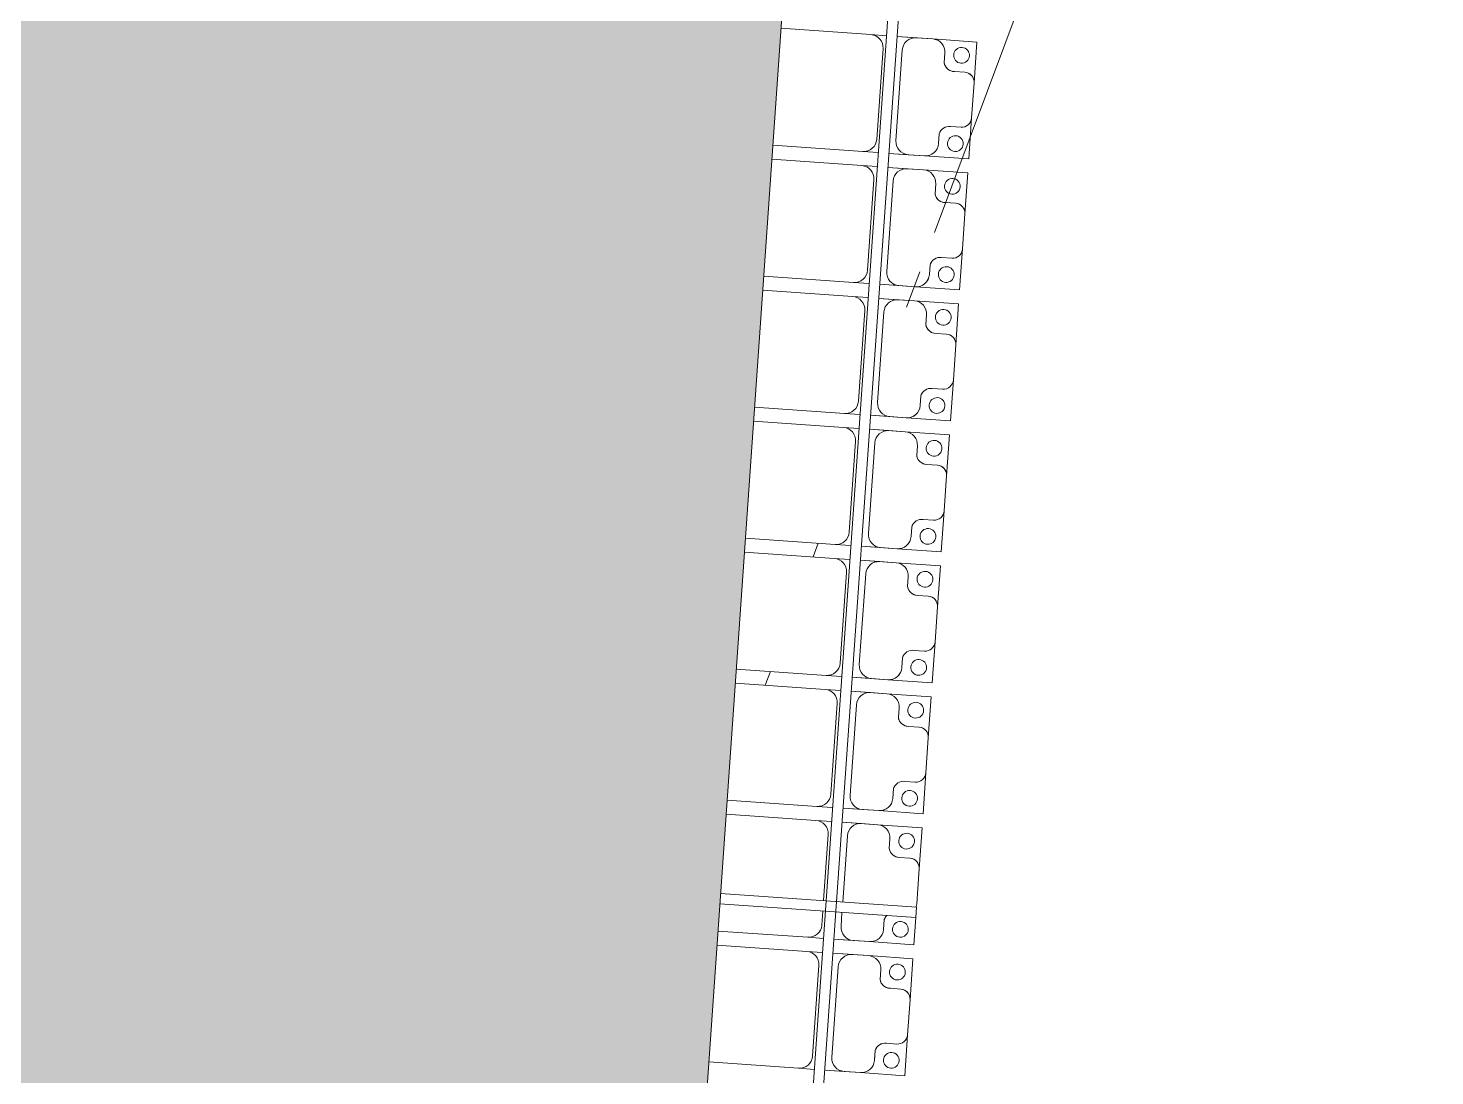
# Model space of a CAD drawing. Header units: millimetres. Extents: x -861324 to 439029, y -308065 to 694685.
# Drawn here: x 111962 to 117321, y 89825 to 93815 of the extents above; entities that cross this region are included whole.
import ezdxf

# ---------------------------------------------------------------- set-up
doc = ezdxf.new("R2010")
doc.units = ezdxf.units.MM
for name, color, linetype, lineweight in [('A-DETL-GENF', 92, 'Continuous', 9), ('A-DETL-THIN', 151, 'Continuous', 9), ('A-GENM', 13, 'Continuous', 9), ('C-TOPO-MINR', 7, 'Continuous', 9), ('S-BEAM', 12, 'Continuous', 9)]:
    doc.layers.add(name, color=color, linetype=linetype, lineweight=lineweight)

# ---------------------------------------------------------------- blocks, each defined once
blk = doc.blocks.new('Dai phaodi lai - DẢI PHAO ĐI LẠI-38152-BỐ TRÍ BÈ PIN HỒ BẢN MÒNG')
at = {"layer": 'A-GENM', "color": 7}
for p, q in [((92276.8, 748.4), (92433.1, 748.4)), ((92276.8, 579.3), (92276.8, 748.4)), ((92276.8, 748.4), (92276.8, 579.3)), ((92433.1, 748.4), (92276.8, 748.4)), ((92395.1, 710.4), (92395.1, 670.7)), ((92566.9, 748.4), (92433.1, 748.4)), ((92566.9, 748.4), (92723.2, 748.4)), ((92723.2, 748.4), (92566.9, 748.4)), ((92604.9, 670.7), (92604.9, 710.4)), ((92604.9, 670.7), (92604.9, 710.4)), ((92604.9, 710.4), (92604.9, 670.7)), ((92723.2, 748.4), (92723.2, 579.3)), ((92723.2, 579.3), (92723.2, 748.4)), ((92776.8, 748.4), (92933.1, 748.4)), ((92776.8, 579.3), (92776.8, 748.4)), ((92776.8, 748.4), (92776.8, 579.3)), ((92933.1, 748.4), (92776.8, 748.4)), ((92895.1, 710.4), (92895.1, 670.7)), ((93066.9, 748.4), (92933.1, 748.4)), ((93066.9, 748.4), (93223.2, 748.4)), ((93223.2, 748.4), (93066.9, 748.4)), ((93104.9, 670.7), (93104.9, 710.4)), ((93104.9, 670.7), (93104.9, 710.4)), ((93104.9, 710.4), (93104.9, 670.7)), ((93223.2, 748.4), (93223.2, 579.3)), ((93223.2, 579.3), (93223.2, 748.4)), ((93276.8, 748.4), (93433.1, 748.4)), ((93276.8, 579.3), (93276.8, 748.4)), ((93276.8, 748.4), (93276.8, 579.3)), ((93433.1, 748.4), (93276.8, 748.4)), ((93395.1, 710.4), (93395.1, 670.7)), ((93566.9, 748.4), (93433.1, 748.4)), ((93566.9, 748.4), (93723.2, 748.4)), ((93723.2, 748.4), (93566.9, 748.4)), ((93604.9, 670.7), (93604.9, 710.4)), ((93604.9, 670.7), (93604.9, 710.4)), ((93604.9, 710.4), (93604.9, 670.7)), ((93723.2, 748.4), (93723.2, 579.3)), ((93723.2, 579.3), (93723.2, 748.4)), ((93776.8, 748.4), (93933.1, 748.4)), ((93776.8, 579.3), (93776.8, 748.4)), ((93776.8, 748.4), (93776.8, 579.3)), ((93933.1, 748.4), (93776.8, 748.4)), ((93895.1, 710.4), (93895.1, 670.7)), ((94066.9, 748.4), (93933.1, 748.4)), ((94066.9, 748.4), (94223.2, 748.4)), ((94223.2, 748.4), (94066.9, 748.4)), ((94104.9, 670.7), (94104.9, 710.4)), ((94104.9, 670.7), (94104.9, 710.4)), ((94104.9, 710.4), (94104.9, 670.7)), ((94223.2, 748.4), (94223.2, 579.3)), ((94223.2, 579.3), (94223.2, 748.4)), ((94276.8, 748.4), (94433.1, 748.4)), ((94276.8, 579.3), (94276.8, 748.4)), ((94276.8, 748.4), (94276.8, 579.3)), ((94433.1, 748.4), (94276.8, 748.4)), ((94395.1, 710.4), (94395.1, 670.7)), ((94566.9, 748.4), (94433.1, 748.4)), ((94566.9, 748.4), (94723.2, 748.4)), ((94723.2, 748.4), (94566.9, 748.4)), ((94604.9, 670.7), (94604.9, 710.4)), ((94604.9, 670.7), (94604.9, 710.4)), ((94604.9, 710.4), (94604.9, 670.7)), ((94723.2, 748.4), (94723.2, 579.3)), ((94723.2, 579.3), (94723.2, 748.4)), ((94776.8, 748.4), (94933.1, 748.4)), ((94776.8, 579.3), (94776.8, 748.4)), ((94776.8, 748.4), (94776.8, 579.3)), ((94933.1, 748.4), (94776.8, 748.4)), ((94895.1, 710.4), (94895.1, 670.7)), ((95066.9, 748.4), (94933.1, 748.4)), ((95066.9, 748.4), (95223.2, 748.4)), ((95223.2, 748.4), (95066.9, 748.4)), ((95104.9, 670.7), (95104.9, 710.4)), ((95104.9, 670.7), (95104.9, 710.4)), ((95104.9, 710.4), (95104.9, 670.7)), ((95223.2, 748.4), (95223.2, 579.3)), ((95223.2, 579.3), (95223.2, 748.4)), ((95276.8, 748.4), (95433.1, 748.4)), ((95276.8, 579.3), (95276.8, 748.4)), ((95276.8, 748.4), (95276.8, 579.3)), ((95433.1, 748.4), (95276.8, 748.4)), ((95395.1, 710.4), (95395.1, 670.7)), ((95566.9, 748.4), (95433.1, 748.4)), ((95619.8, 748.4), (95723.2, 748.4)), ((95723.2, 748.4), (95619.8, 748.4)), ((95723.2, 748.4), (95723.2, 579.3)), ((95723.2, 579.3), (95723.2, 748.4)), ((95776.8, 748.4), (95933.1, 748.4)), ((95776.8, 579.3), (95776.8, 748.4)), ((95776.8, 748.4), (95776.8, 579.3)), ((95933.1, 748.4), (95776.8, 748.4)), ((95895.1, 710.4), (95895.1, 670.7)), ((96066.9, 748.4), (95933.1, 748.4)), ((96066.9, 748.4), (96223.2, 748.4)), ((96223.2, 748.4), (96066.9, 748.4)), ((96104.9, 670.7), (96104.9, 710.4)), ((96104.9, 670.7), (96104.9, 710.4)), ((96104.9, 710.4), (96104.9, 670.7)), ((96223.2, 748.4), (96223.2, 579.3)), ((96223.2, 579.3), (96223.2, 748.4)), ((92364.3, 629.3), (92326.8, 629.3)), ((92364.3, 629.3), (92326.8, 629.3)), ((92326.8, 629.3), (92364.3, 629.3)), ((92673.2, 629.3), (92635.7, 629.3)), ((92673.2, 629.3), (92635.7, 629.3)), ((92635.7, 629.3), (92673.2, 629.3)), ((92864.3, 629.3), (92826.8, 629.3)), ((92864.3, 629.3), (92826.8, 629.3)), ((92826.8, 629.3), (92864.3, 629.3)), ((93173.2, 629.3), (93135.7, 629.3)), ((93173.2, 629.3), (93135.7, 629.3)), ((93135.7, 629.3), (93173.2, 629.3)), ((93364.3, 629.3), (93326.8, 629.3)), ((93364.3, 629.3), (93326.8, 629.3)), ((93326.8, 629.3), (93364.3, 629.3)), ((93673.2, 629.3), (93635.7, 629.3)), ((93673.2, 629.3), (93635.7, 629.3)), ((93635.7, 629.3), (93673.2, 629.3)), ((93864.3, 629.3), (93826.8, 629.3)), ((93864.3, 629.3), (93826.8, 629.3)), ((93826.8, 629.3), (93864.3, 629.3)), ((94173.2, 629.3), (94135.7, 629.3)), ((94173.2, 629.3), (94135.7, 629.3)), ((94135.7, 629.3), (94173.2, 629.3)), ((94364.3, 629.3), (94326.8, 629.3)), ((94364.3, 629.3), (94326.8, 629.3)), ((94326.8, 629.3), (94364.3, 629.3)), ((94673.2, 629.3), (94635.7, 629.3)), ((94673.2, 629.3), (94635.7, 629.3)), ((94635.7, 629.3), (94673.2, 629.3)), ((94864.3, 629.3), (94826.8, 629.3)), ((94864.3, 629.3), (94826.8, 629.3)), ((94826.8, 629.3), (94864.3, 629.3)), ((95173.2, 629.3), (95135.7, 629.3)), ((95173.2, 629.3), (95135.7, 629.3)), ((95135.7, 629.3), (95173.2, 629.3)), ((95364.3, 629.3), (95326.8, 629.3)), ((95364.3, 629.3), (95326.8, 629.3)), ((95326.8, 629.3), (95364.3, 629.3)), ((95673.2, 629.3), (95635.7, 629.3)), ((95673.2, 629.3), (95635.7, 629.3)), ((95635.7, 629.3), (95673.2, 629.3)), ((95864.3, 629.3), (95826.8, 629.3)), ((95864.3, 629.3), (95826.8, 629.3)), ((95826.8, 629.3), (95864.3, 629.3)), ((96173.2, 629.3), (96135.7, 629.3)), ((96173.2, 629.3), (96161.9, 629.3)), ((96161.9, 629.3), (96173.2, 629.3)), ((92276.8, 579.3), (92276.8, 516.7)), ((92723.2, 516.7), (92723.2, 579.3)), ((92776.8, 579.3), (92776.8, 516.7)), ((93223.2, 516.7), (93223.2, 579.3)), ((93276.8, 579.3), (93276.8, 516.7)), ((93723.2, 516.7), (93723.2, 579.3)), ((93776.8, 579.3), (93776.8, 516.7)), ((94223.2, 516.7), (94223.2, 579.3)), ((94276.8, 579.3), (94276.8, 516.7)), ((94723.2, 516.7), (94723.2, 579.3)), ((94776.8, 579.3), (94776.8, 516.7)), ((95223.2, 516.7), (95223.2, 579.3)), ((95276.8, 579.3), (95276.8, 516.7)), ((95723.2, 516.7), (95723.2, 579.3)), ((95776.8, 579.3), (95776.8, 516.7)), ((96223.2, 516.7), (96223.2, 579.3)), ((92276.8, 443.3), (92276.8, 516.7)), ((92723.2, 516.7), (92723.2, 443.3)), ((92776.8, 443.3), (92776.8, 516.7)), ((93223.2, 516.7), (93223.2, 443.3)), ((93276.8, 443.3), (93276.8, 516.7)), ((93723.2, 516.7), (93723.2, 443.3)), ((93776.8, 443.3), (93776.8, 516.7)), ((94223.2, 516.7), (94223.2, 443.3)), ((94276.8, 443.3), (94276.8, 516.7)), ((94723.2, 516.7), (94723.2, 443.3)), ((94776.8, 443.3), (94776.8, 516.7)), ((95223.2, 516.7), (95223.2, 443.3)), ((95276.8, 443.3), (95276.8, 516.7)), ((95723.2, 516.7), (95723.2, 443.3)), ((95776.8, 443.3), (95776.8, 516.7)), ((96223.2, 516.7), (96223.2, 443.3)), ((92326.8, 466.7), (92673.2, 466.7)), ((92826.8, 466.7), (93173.2, 466.7)), ((93326.8, 466.7), (93673.2, 466.7)), ((93826.8, 466.7), (94173.2, 466.7)), ((94326.8, 466.7), (94673.2, 466.7)), ((94826.8, 466.7), (95173.2, 466.7)), ((95326.8, 466.7), (95579.8, 466.7)), ((95619.8, 466.7), (95673.2, 466.7)), ((95826.8, 466.7), (96173.2, 466.7)), ((92276.8, 343.3), (92276.8, 403.3)), ((92673.2, 393.3), (92326.8, 393.3)), ((92723.2, 403.3), (92723.2, 343.3)), ((92776.8, 343.3), (92776.8, 403.3)), ((93173.2, 393.3), (92826.8, 393.3)), ((93223.2, 403.3), (93223.2, 343.3)), ((93276.8, 343.3), (93276.8, 403.3)), ((93673.2, 393.3), (93326.8, 393.3)), ((93723.2, 403.3), (93723.2, 343.3)), ((93776.8, 343.3), (93776.8, 403.3)), ((94173.2, 393.3), (93826.8, 393.3)), ((94223.2, 403.3), (94223.2, 343.3)), ((94276.8, 343.3), (94276.8, 403.3)), ((94673.2, 393.3), (94326.8, 393.3)), ((94723.2, 403.3), (94723.2, 343.3)), ((94776.8, 343.3), (94776.8, 403.3)), ((95173.2, 393.3), (94826.8, 393.3)), ((95223.2, 403.3), (95223.2, 343.3)), ((95276.8, 343.3), (95276.8, 403.3)), ((95579.8, 393.3), (95326.8, 393.3)), ((95673.2, 393.3), (95619.8, 393.3)), ((95723.2, 403.3), (95723.2, 343.3)), ((95776.8, 343.3), (95776.8, 403.3)), ((96173.2, 393.3), (95826.8, 393.3)), ((96223.2, 403.3), (96223.2, 343.3)), ((92276.8, 343.3), (92276.8, 0)), ((92723.2, 0), (92723.2, 343.3)), ((92776.8, 343.3), (92776.8, 0)), ((93223.2, 0), (93223.2, 343.3)), ((93276.8, 343.3), (93276.8, 0)), ((93723.2, 0), (93723.2, 343.3)), ((93776.8, 343.3), (93776.8, 0)), ((94223.2, 0), (94223.2, 343.3)), ((94276.8, 343.3), (94276.8, 0)), ((94723.2, 0), (94723.2, 343.3)), ((94776.8, 343.3), (94776.8, 0)), ((95223.2, 0), (95223.2, 343.3)), ((95276.8, 343.3), (95276.8, 0)), ((95723.2, 0), (95723.2, 343.3)), ((95776.8, 343.3), (95776.8, 0)), ((96223.2, 0), (96223.2, 343.3))]:
    blk.add_line(p, q, dxfattribs=at)
at = {"layer": 'A-GENM', "color": 9}
for p, q in [((92604.9, 710.4), (92604.9, 670.7)), ((93104.9, 710.4), (93104.9, 670.7)), ((93604.9, 710.4), (93604.9, 670.7)), ((94104.9, 710.4), (94104.9, 670.7)), ((94604.9, 710.4), (94604.9, 670.7)), ((95104.9, 710.4), (95104.9, 670.7)), ((96104.9, 710.4), (96104.9, 670.7)), ((92326.8, 629.3), (92364.3, 629.3)), ((92635.7, 629.3), (92673.2, 629.3)), ((92826.8, 629.3), (92864.3, 629.3)), ((93135.7, 629.3), (93173.2, 629.3)), ((93326.8, 629.3), (93364.3, 629.3)), ((93635.7, 629.3), (93673.2, 629.3)), ((93826.8, 629.3), (93864.3, 629.3)), ((94135.7, 629.3), (94173.2, 629.3)), ((94326.8, 629.3), (94364.3, 629.3)), ((94635.7, 629.3), (94673.2, 629.3)), ((94826.8, 629.3), (94864.3, 629.3)), ((95135.7, 629.3), (95173.2, 629.3)), ((95326.8, 629.3), (95364.3, 629.3)), ((95635.7, 629.3), (95673.2, 629.3)), ((95826.8, 629.3), (95864.3, 629.3)), ((96161.9, 629.3), (96173.2, 629.3)), ((92276.8, 443.3), (92276.8, 579.3)), ((92723.2, 579.3), (92723.2, 443.3)), ((92776.8, 443.3), (92776.8, 579.3)), ((93223.2, 579.3), (93223.2, 443.3)), ((93276.8, 443.3), (93276.8, 579.3)), ((93723.2, 579.3), (93723.2, 443.3)), ((93776.8, 443.3), (93776.8, 579.3)), ((94223.2, 579.3), (94223.2, 443.3)), ((94276.8, 443.3), (94276.8, 579.3)), ((94723.2, 579.3), (94723.2, 443.3)), ((94776.8, 443.3), (94776.8, 579.3)), ((95223.2, 579.3), (95223.2, 443.3)), ((95276.8, 443.3), (95276.8, 579.3)), ((95723.2, 579.3), (95723.2, 443.3)), ((95776.8, 443.3), (95776.8, 579.3)), ((96223.2, 579.3), (96223.2, 443.3)), ((92276.8, 343.3), (92276.8, 403.3)), ((92723.2, 403.3), (92723.2, 343.3)), ((92776.8, 343.3), (92776.8, 403.3)), ((93223.2, 403.3), (93223.2, 343.3)), ((93276.8, 343.3), (93276.8, 403.3)), ((93723.2, 403.3), (93723.2, 343.3)), ((93776.8, 343.3), (93776.8, 403.3)), ((94223.2, 403.3), (94223.2, 343.3)), ((94276.8, 343.3), (94276.8, 403.3)), ((94723.2, 403.3), (94723.2, 343.3)), ((94776.8, 343.3), (94776.8, 403.3)), ((95223.2, 403.3), (95223.2, 343.3)), ((95276.8, 343.3), (95276.8, 403.3)), ((95723.2, 403.3), (95723.2, 343.3)), ((95776.8, 343.3), (95776.8, 403.3)), ((96223.2, 403.3), (96223.2, 343.3))]:
    blk.add_line(p, q, dxfattribs=at)
at = {"layer": 'A-GENM', "color": 7}
for centre, radius, start, end in [((92331.6, 693.3), 30, 90, 270), ((92331.6, 693.3), 30, 90, 270), ((92331.6, 693.3), 30, 270, 90), ((92331.6, 693.3), 30, 270, 90), ((92433.1, 710.4), 38, 90, 180), ((92433.1, 710.4), 38, 135, 165), ((92433.1, 710.4), 38, 135, 165), ((92566.9, 710.4), 38, 360, 90), ((92566.9, 710.4), 38, 0, 45), ((92566.9, 710.4), 38, 0, 45), ((92668.4, 693.3), 30, 90, 270), ((92668.4, 693.3), 30, 90, 270), ((92668.4, 693.3), 30, 270, 90), ((92668.4, 693.3), 30, 270, 90), ((92831.6, 693.3), 30, 90, 270), ((92831.6, 693.3), 30, 90, 270), ((92831.6, 693.3), 30, 270, 90), ((92831.6, 693.3), 30, 270, 90), ((92933.1, 710.4), 38, 90, 180), ((92933.1, 710.4), 38, 135, 165), ((92933.1, 710.4), 38, 135, 165), ((93066.9, 710.4), 38, 360, 90), ((93066.9, 710.4), 38, 0, 45), ((93066.9, 710.4), 38, 0, 45), ((93168.4, 693.3), 30, 90, 270), ((93168.4, 693.3), 30, 90, 270), ((93168.4, 693.3), 30, 270, 90), ((93168.4, 693.3), 30, 270, 90), ((93331.6, 693.3), 30, 90, 270), ((93331.6, 693.3), 30, 90, 270), ((93331.6, 693.3), 30, 270, 90), ((93331.6, 693.3), 30, 270, 90), ((93433.1, 710.4), 38, 90, 180), ((93433.1, 710.4), 38, 135, 165), ((93433.1, 710.4), 38, 135, 165), ((93566.9, 710.4), 38, 360, 90), ((93566.9, 710.4), 38, 0, 45), ((93566.9, 710.4), 38, 0, 45), ((93668.4, 693.3), 30, 90, 270), ((93668.4, 693.3), 30, 90, 270), ((93668.4, 693.3), 30, 270, 90), ((93668.4, 693.3), 30, 270, 90), ((93831.6, 693.3), 30, 90, 270), ((93831.6, 693.3), 30, 90, 270), ((93831.6, 693.3), 30, 270, 90), ((93831.6, 693.3), 30, 270, 90), ((93933.1, 710.4), 38, 90, 180), ((93933.1, 710.4), 38, 135, 165), ((93933.1, 710.4), 38, 135, 165), ((94066.9, 710.4), 38, 360, 90), ((94066.9, 710.4), 38, 0, 45), ((94066.9, 710.4), 38, 0, 45), ((94168.4, 693.3), 30, 90, 270), ((94168.4, 693.3), 30, 90, 270), ((94168.4, 693.3), 30, 270, 90), ((94168.4, 693.3), 30, 270, 90), ((94331.6, 693.3), 30, 90, 270), ((94331.6, 693.3), 30, 90, 270), ((94331.6, 693.3), 30, 270, 90), ((94331.6, 693.3), 30, 270, 90), ((94433.1, 710.4), 38, 90, 180), ((94433.1, 710.4), 38, 135, 165), ((94433.1, 710.4), 38, 135, 165), ((94566.9, 710.4), 38, 360, 90), ((94566.9, 710.4), 38, 0, 45), ((94566.9, 710.4), 38, 0, 45), ((94668.4, 693.3), 30, 90, 270), ((94668.4, 693.3), 30, 90, 270), ((94668.4, 693.3), 30, 270, 90), ((94668.4, 693.3), 30, 270, 90), ((94831.6, 693.3), 30, 90, 270), ((94831.6, 693.3), 30, 90, 270), ((94831.6, 693.3), 30, 270, 90), ((94831.6, 693.3), 30, 270, 90), ((94933.1, 710.4), 38, 90, 180), ((94933.1, 710.4), 38, 135, 165), ((94933.1, 710.4), 38, 135, 165), ((95066.9, 710.4), 38, 360, 90), ((95066.9, 710.4), 38, 0, 45), ((95066.9, 710.4), 38, 0, 45), ((95168.4, 693.3), 30, 90, 270), ((95168.4, 693.3), 30, 90, 270), ((95168.4, 693.3), 30, 270, 90), ((95168.4, 693.3), 30, 270, 90), ((95331.6, 693.3), 30, 90, 270), ((95331.6, 693.3), 30, 90, 270), ((95331.6, 693.3), 30, 270, 90), ((95331.6, 693.3), 30, 270, 90), ((95433.1, 710.4), 38, 90, 180), ((95433.1, 710.4), 38, 135, 165), ((95433.1, 710.4), 38, 135, 165), ((95566.9, 710.4), 38, 75, 90), ((95668.4, 693.3), 30, 90, 270), ((95668.4, 693.3), 30, 90, 270), ((95668.4, 693.3), 30, 270, 90), ((95668.4, 693.3), 30, 270, 90), ((95831.6, 693.3), 30, 90, 270), ((95831.6, 693.3), 30, 90, 270), ((95831.6, 693.3), 30, 270, 90), ((95831.6, 693.3), 30, 270, 90), ((95933.1, 710.4), 38, 90, 180), ((95933.1, 710.4), 38, 135, 165), ((95933.1, 710.4), 38, 135, 165), ((96066.9, 710.4), 38, 360, 90), ((96066.9, 710.4), 38, 0, 45), ((96066.9, 710.4), 38, 0, 45), ((96168.4, 693.3), 30, 90, 270), ((96168.4, 693.3), 30, 90, 270), ((96168.4, 693.3), 30, 270, 90), ((96168.4, 693.3), 30, 270, 90), ((92355.2, 668.2), 40, 283.1885, 3.5081), ((92355.2, 668.2), 40, 309.9617, 3.5081), ((92355.2, 668.2), 40, 309.9617, 3.5081), ((92644.8, 668.2), 40, 176.4919, 256.8115), ((92644.8, 668.2), 40, 176.4919, 216.6517), ((92644.8, 668.2), 40, 176.4919, 216.6517), ((92855.2, 668.2), 40, 283.1885, 3.5081), ((92855.2, 668.2), 40, 309.9617, 3.5081), ((92855.2, 668.2), 40, 309.9617, 3.5081), ((93144.8, 668.2), 40, 176.4919, 256.8115), ((93144.8, 668.2), 40, 176.4919, 216.6517), ((93144.8, 668.2), 40, 176.4919, 216.6517), ((93355.2, 668.2), 40, 283.1885, 3.5081), ((93355.2, 668.2), 40, 309.9617, 3.5081), ((93355.2, 668.2), 40, 309.9617, 3.5081), ((93644.8, 668.2), 40, 176.4919, 256.8115), ((93644.8, 668.2), 40, 176.4919, 216.6517), ((93644.8, 668.2), 40, 176.4919, 216.6517), ((93855.2, 668.2), 40, 283.1885, 3.5081), ((93855.2, 668.2), 40, 309.9617, 3.5081), ((93855.2, 668.2), 40, 309.9617, 3.5081), ((94144.8, 668.2), 40, 176.4919, 256.8115), ((94144.8, 668.2), 40, 176.4919, 216.6517), ((94144.8, 668.2), 40, 176.4919, 216.6517), ((94355.2, 668.2), 40, 283.1885, 3.5081), ((94355.2, 668.2), 40, 309.9617, 3.5081), ((94355.2, 668.2), 40, 309.9617, 3.5081), ((94644.8, 668.2), 40, 176.4919, 256.8115), ((94644.8, 668.2), 40, 176.4919, 216.6517), ((94644.8, 668.2), 40, 176.4919, 216.6517), ((94855.2, 668.2), 40, 283.1885, 3.5081), ((94855.2, 668.2), 40, 309.9617, 3.5081), ((94855.2, 668.2), 40, 309.9617, 3.5081), ((95144.8, 668.2), 40, 176.4919, 256.8115), ((95144.8, 668.2), 40, 176.4919, 216.6517), ((95144.8, 668.2), 40, 176.4919, 216.6517), ((95355.2, 668.2), 40, 283.1885, 3.5081), ((95355.2, 668.2), 40, 309.9617, 3.5081), ((95355.2, 668.2), 40, 309.9617, 3.5081), ((95855.2, 668.2), 40, 283.1885, 3.5081), ((95855.2, 668.2), 40, 309.9617, 3.5081), ((95855.2, 668.2), 40, 309.9617, 3.5081), ((96144.8, 668.2), 40, 176.4919, 256.8115), ((96144.8, 668.2), 40, 176.4919, 216.6517), ((96144.8, 668.2), 40, 176.4919, 216.6517), ((92326.8, 579.3), 50, 90, 180), ((92326.8, 579.3), 50, 90, 180), ((92326.8, 579.3), 50, 90, 180), ((92355.2, 668.2), 40, 283.1885, 296.5751), ((92355.2, 668.2), 40, 283.1885, 296.5751), ((92644.8, 668.2), 40, 243.4249, 256.8115), ((92644.8, 668.2), 40, 243.4249, 256.8115), ((92673.2, 579.3), 50, 0, 90), ((92673.2, 579.3), 50, 0, 90), ((92673.2, 579.3), 50, 0, 90), ((92826.8, 579.3), 50, 90, 180), ((92826.8, 579.3), 50, 90, 180), ((92826.8, 579.3), 50, 90, 180), ((92855.2, 668.2), 40, 283.1885, 296.5751), ((92855.2, 668.2), 40, 283.1885, 296.5751), ((93144.8, 668.2), 40, 243.4249, 256.8115), ((93144.8, 668.2), 40, 243.4249, 256.8115), ((93173.2, 579.3), 50, 360, 90), ((93173.2, 579.3), 50, 360, 90), ((93173.2, 579.3), 50, 0, 90), ((93326.8, 579.3), 50, 90, 180), ((93326.8, 579.3), 50, 90, 180), ((93326.8, 579.3), 50, 90, 180), ((93355.2, 668.2), 40, 283.1885, 296.5751), ((93355.2, 668.2), 40, 283.1885, 296.5751), ((93644.8, 668.2), 40, 243.4249, 256.8115), ((93644.8, 668.2), 40, 243.4249, 256.8115), ((93673.2, 579.3), 50, 360, 90), ((93673.2, 579.3), 50, 360, 90), ((93673.2, 579.3), 50, 0, 90), ((93826.8, 579.3), 50, 90, 180), ((93826.8, 579.3), 50, 90, 180), ((93826.8, 579.3), 50, 90, 180), ((93855.2, 668.2), 40, 283.1885, 296.5751), ((93855.2, 668.2), 40, 283.1885, 296.5751), ((94144.8, 668.2), 40, 243.4249, 256.8115), ((94144.8, 668.2), 40, 243.4249, 256.8115), ((94173.2, 579.3), 50, 0, 90), ((94173.2, 579.3), 50, 0, 90), ((94173.2, 579.3), 50, 0, 90), ((94326.8, 579.3), 50, 90, 180), ((94326.8, 579.3), 50, 90, 180), ((94326.8, 579.3), 50, 90, 180), ((94355.2, 668.2), 40, 283.1885, 296.5751), ((94355.2, 668.2), 40, 283.1885, 296.5751), ((94644.8, 668.2), 40, 243.4249, 256.8115), ((94644.8, 668.2), 40, 243.4249, 256.8115), ((94673.2, 579.3), 50, 360, 90), ((94673.2, 579.3), 50, 360, 90), ((94673.2, 579.3), 50, 0, 90), ((94826.8, 579.3), 50, 90, 180), ((94826.8, 579.3), 50, 90, 180), ((94826.8, 579.3), 50, 90, 180), ((94855.2, 668.2), 40, 283.1885, 296.5751), ((94855.2, 668.2), 40, 283.1885, 296.5751), ((95144.8, 668.2), 40, 243.4249, 256.8115), ((95144.8, 668.2), 40, 243.4249, 256.8115), ((95173.2, 579.3), 50, 360, 90), ((95173.2, 579.3), 50, 360, 90), ((95173.2, 579.3), 50, 0, 90), ((95326.8, 579.3), 50, 90, 180), ((95326.8, 579.3), 50, 90, 180), ((95326.8, 579.3), 50, 90, 180), ((95355.2, 668.2), 40, 283.1885, 296.5751), ((95355.2, 668.2), 40, 283.1885, 296.5751), ((95644.8, 668.2), 40, 230.0383, 256.8115), ((95644.8, 668.2), 40, 243.4249, 256.8115), ((95644.8, 668.2), 40, 243.4249, 256.8115), ((95673.2, 579.3), 50, 0, 90), ((95673.2, 579.3), 50, 0, 90), ((95673.2, 579.3), 50, 0, 90), ((95826.8, 579.3), 50, 90, 180), ((95826.8, 579.3), 50, 90, 180), ((95826.8, 579.3), 50, 90, 180), ((95855.2, 668.2), 40, 283.1885, 296.5751), ((95855.2, 668.2), 40, 283.1885, 296.5751), ((96144.8, 668.2), 40, 243.4249, 256.8115), ((96144.8, 668.2), 40, 243.4249, 256.8115), ((96173.2, 579.3), 50, 0, 90), ((96173.2, 579.3), 50, 0, 90), ((96173.2, 579.3), 50, 0, 90), ((92326.8, 516.7), 50, 180, 270), ((92673.2, 516.7), 50, 270, 0), ((92826.8, 516.7), 50, 180, 270), ((93173.2, 516.7), 50, 270, 0), ((93326.8, 516.7), 50, 180, 270), ((93673.2, 516.7), 50, 270, 0), ((93826.8, 516.7), 50, 180, 270), ((94173.2, 516.7), 50, 270, 0), ((94326.8, 516.7), 50, 180, 270), ((94673.2, 516.7), 50, 270, 0), ((94826.8, 516.7), 50, 180, 270), ((95173.2, 516.7), 50, 270, 0), ((95326.8, 516.7), 50, 180, 270), ((95673.2, 516.7), 50, 270, 0), ((95826.8, 516.7), 50, 180, 270), ((96173.2, 516.7), 50, 270.0505, 0), ((92326.8, 343.3), 50, 90, 180), ((92673.2, 343.3), 50, 360, 90), ((92826.8, 343.3), 50, 90, 180), ((93173.2, 343.3), 50, 360, 90), ((93326.8, 343.3), 50, 90, 180), ((93673.2, 343.3), 50, 360, 90), ((93826.8, 343.3), 50, 90, 180), ((94173.2, 343.3), 50, 360, 90), ((94326.8, 343.3), 50, 90, 180), ((94673.2, 343.3), 50, 360, 90), ((94826.8, 343.3), 50, 90, 180), ((95173.2, 343.3), 50, 360, 90), ((95326.8, 343.3), 50, 90, 180), ((95673.2, 343.3), 50, 360, 90), ((95826.8, 343.3), 50, 90, 180), ((96173.2, 343.3), 50, 360, 90)]:
    blk.add_arc(centre, radius, start, end, dxfattribs=at)
at = {"layer": 'A-GENM', "color": 9}
for centre, radius, start, end in [((92433.1, 710.4), 38, 135, 165), ((92566.9, 710.4), 38, 0, 45), ((92933.1, 710.4), 38, 135, 165), ((93066.9, 710.4), 38, 0, 45), ((93433.1, 710.4), 38, 135, 165), ((93566.9, 710.4), 38, 0, 45), ((93933.1, 710.4), 38, 135, 165), ((94066.9, 710.4), 38, 0, 45), ((94433.1, 710.4), 38, 135, 165), ((94566.9, 710.4), 38, 0, 45), ((94933.1, 710.4), 38, 135, 165), ((95066.9, 710.4), 38, 0, 45), ((95433.1, 710.4), 38, 135, 165), ((95933.1, 710.4), 38, 135, 165), ((96066.9, 710.4), 38, 0, 45), ((92355.2, 668.2), 40, 309.9617, 3.5081), ((92644.8, 668.2), 40, 176.4919, 216.6517), ((92855.2, 668.2), 40, 309.9617, 3.5081), ((93144.8, 668.2), 40, 176.4919, 216.6517), ((93355.2, 668.2), 40, 309.9617, 3.5081), ((93644.8, 668.2), 40, 176.4919, 216.6517), ((93855.2, 668.2), 40, 309.9617, 3.5081), ((94144.8, 668.2), 40, 176.4919, 216.6517), ((94355.2, 668.2), 40, 309.9617, 3.5081), ((94644.8, 668.2), 40, 176.4919, 216.6517), ((94855.2, 668.2), 40, 309.9617, 3.5081), ((95144.8, 668.2), 40, 176.4919, 216.6517), ((95355.2, 668.2), 40, 309.9617, 3.5081), ((95855.2, 668.2), 40, 309.9617, 3.5081), ((96144.8, 668.2), 40, 176.4919, 216.6517), ((92326.8, 579.3), 50, 90, 180), ((92355.2, 668.2), 40, 283.1885, 296.5751), ((92644.8, 668.2), 40, 243.4249, 256.8115), ((92673.2, 579.3), 50, 0, 90), ((92826.8, 579.3), 50, 90, 180), ((92855.2, 668.2), 40, 283.1885, 296.5751), ((93144.8, 668.2), 40, 243.4249, 256.8115), ((93173.2, 579.3), 50, 0, 90), ((93326.8, 579.3), 50, 90, 180), ((93355.2, 668.2), 40, 283.1885, 296.5751), ((93644.8, 668.2), 40, 243.4249, 256.8115), ((93673.2, 579.3), 50, 0, 90), ((93826.8, 579.3), 50, 90, 180), ((93855.2, 668.2), 40, 283.1885, 296.5751), ((94144.8, 668.2), 40, 243.4249, 256.8115), ((94173.2, 579.3), 50, 0, 90), ((94326.8, 579.3), 50, 90, 180), ((94355.2, 668.2), 40, 283.1885, 296.5751), ((94644.8, 668.2), 40, 243.4249, 256.8115), ((94673.2, 579.3), 50, 0, 90), ((94826.8, 579.3), 50, 90, 180), ((94855.2, 668.2), 40, 283.1885, 296.5751), ((95144.8, 668.2), 40, 243.4249, 256.8115), ((95173.2, 579.3), 50, 0, 90), ((95326.8, 579.3), 50, 90, 180), ((95355.2, 668.2), 40, 283.1885, 296.5751), ((95644.8, 668.2), 40, 243.4249, 256.8115), ((95673.2, 579.3), 50, 0, 90), ((95826.8, 579.3), 50, 90, 180), ((95855.2, 668.2), 40, 283.1885, 296.5751), ((96144.8, 668.2), 40, 243.4249, 256.8115), ((96173.2, 579.3), 50, 0, 90)]:
    blk.add_arc(centre, radius, start, end, dxfattribs=at)
blk = doc.blocks.new('Dầm C52 - Dầm C52-37700-BỐ TRÍ BÈ PIN HỒ BẢN MÒNG')
at = {"layer": 'S-BEAM', "color": 7}
for p, q in [((-50562.7, 20), (50562.7, 20)), ((50562.7, -20), (-50562.7, -20))]:
    blk.add_line(p, q, dxfattribs=at)
blk = doc.blocks.new('Dầm C52 - Hộp 40x60-V67-BỐ TRÍ BÈ PIN HỒ BẢN MÒNG')
at = {"layer": 'S-BEAM', "color": 7}
for p, q in [((18854.2, 20), (19602.5, 20)), ((19602.5, 20), (19602.5, -20)), ((19602.5, -20), (18854.2, -20))]:
    blk.add_line(p, q, dxfattribs=at)
blk = doc.blocks.new('HOBANMONG_BEPIN 3_rvt-1-BỐ TRÍ BÈ PIN HỒ BẢN MÒNG')
at = {"layer": 'A-GENM', "lineweight": 9, "rotation": 265.9999999999981}
blk.add_blockref('Dai phaodi lai - DẢI PHAO ĐI LẠI-38152-BỐ TRÍ BÈ PIN HỒ BẢN MÒNG', (121266.7, 185866.9), dxfattribs=at)
at = {"layer": 'S-BEAM', "lineweight": 9}
for name, p, rotation in [('Dầm C52 - Dầm C52-37700-BỐ TRÍ BÈ PIN HỒ BẢN MÒNG', (118203.6, 135993.6), 85.9999999999988), ('Dầm C52 - Hộp 40x60-V67-BỐ TRÍ BÈ PIN HỒ BẢN MÒNG', (95789.8, 91815.1), 355.9999999999975)]:
    blk.add_blockref(name, p, dxfattribs=dict(at, rotation=rotation))

msp = doc.modelspace()

# ---------------------------------------------------------------- hatches: boundary and pattern name
at = {"layer": 'A-DETL-GENF'}
msp.add_hatch(color=8, dxfattribs=at).paths.add_polyline_path([(114291.8, 86120.5), (121266.8, 185867.1), (84212.7, 188458.1), (77237.7, 88711.5), (112924.7, 86216)])

# ---------------------------------------------------------------- linework, layer by layer
at = {"layer": 'A-DETL-THIN'}
msp.add_line((114291.8, 86120.5), (121266.8, 185867.1), dxfattribs=at)
at = {"layer": 'C-TOPO-MINR'}
for p, q in [((115414.6, 93037.5), (116741.8, 96586.2)), ((115307.9, 92752.3), (115358.7, 92888)), ((114952.3, 91801.5), (114971.9, 91853.7)), ((114769.6, 91313), (114789.2, 91365.3))]:
    msp.add_line(p, q, dxfattribs=at)

# ---------------------------------------------------------------- block references
at = {"lineweight": 5}
msp.add_blockref('HOBANMONG_BEPIN 3_rvt-1-BỐ TRÍ BÈ PIN HỒ BẢN MÒNG', (0, 0), dxfattribs=at)

doc.saveas('drawing.dxf')
